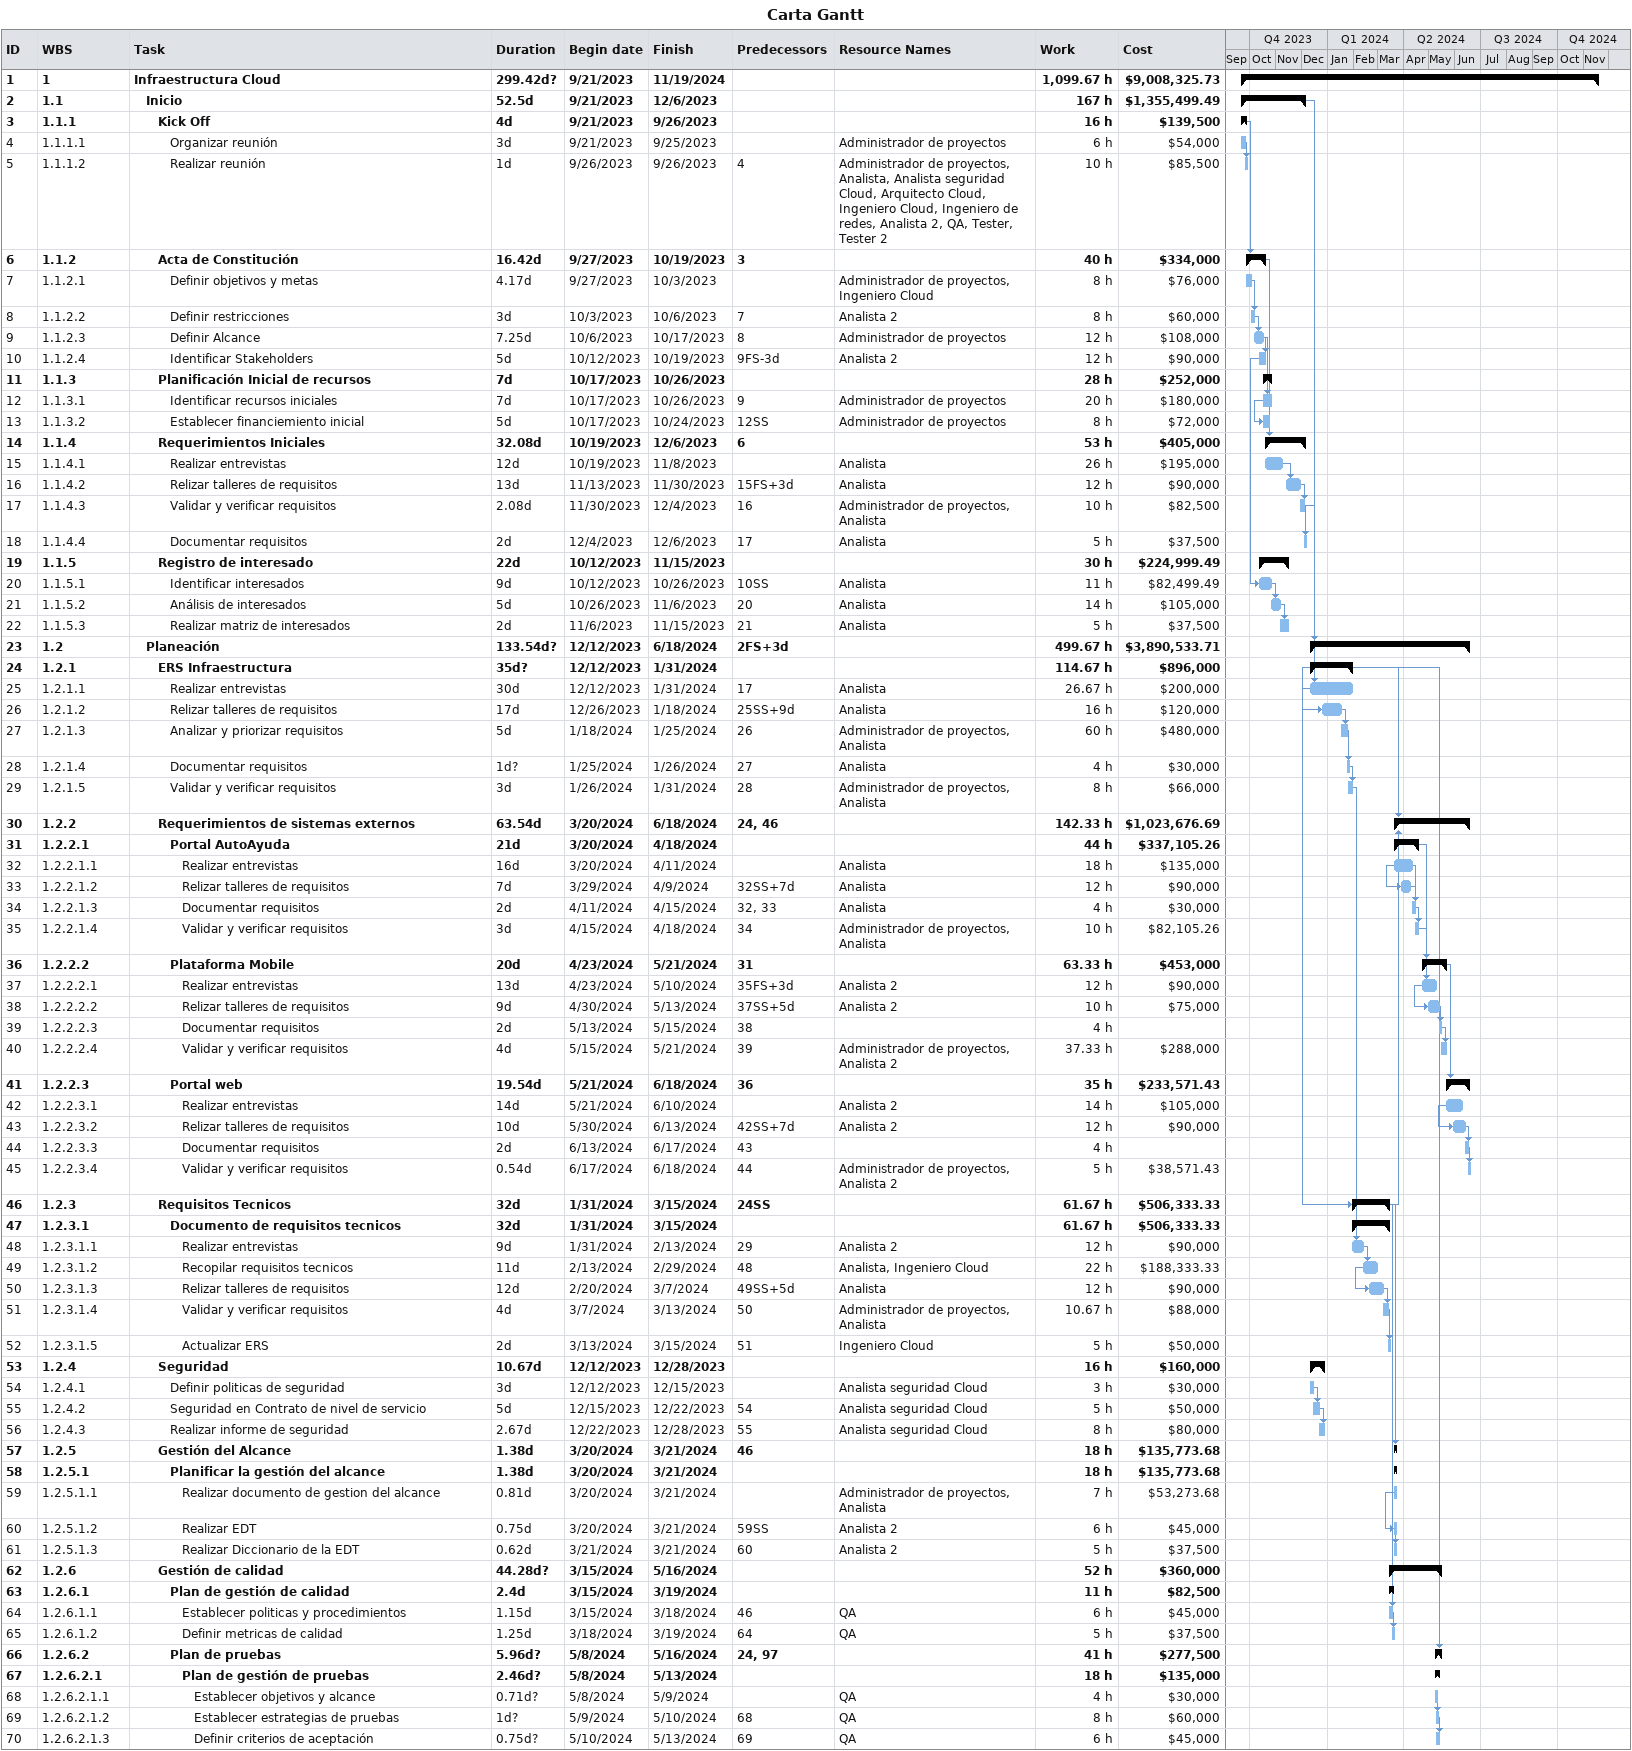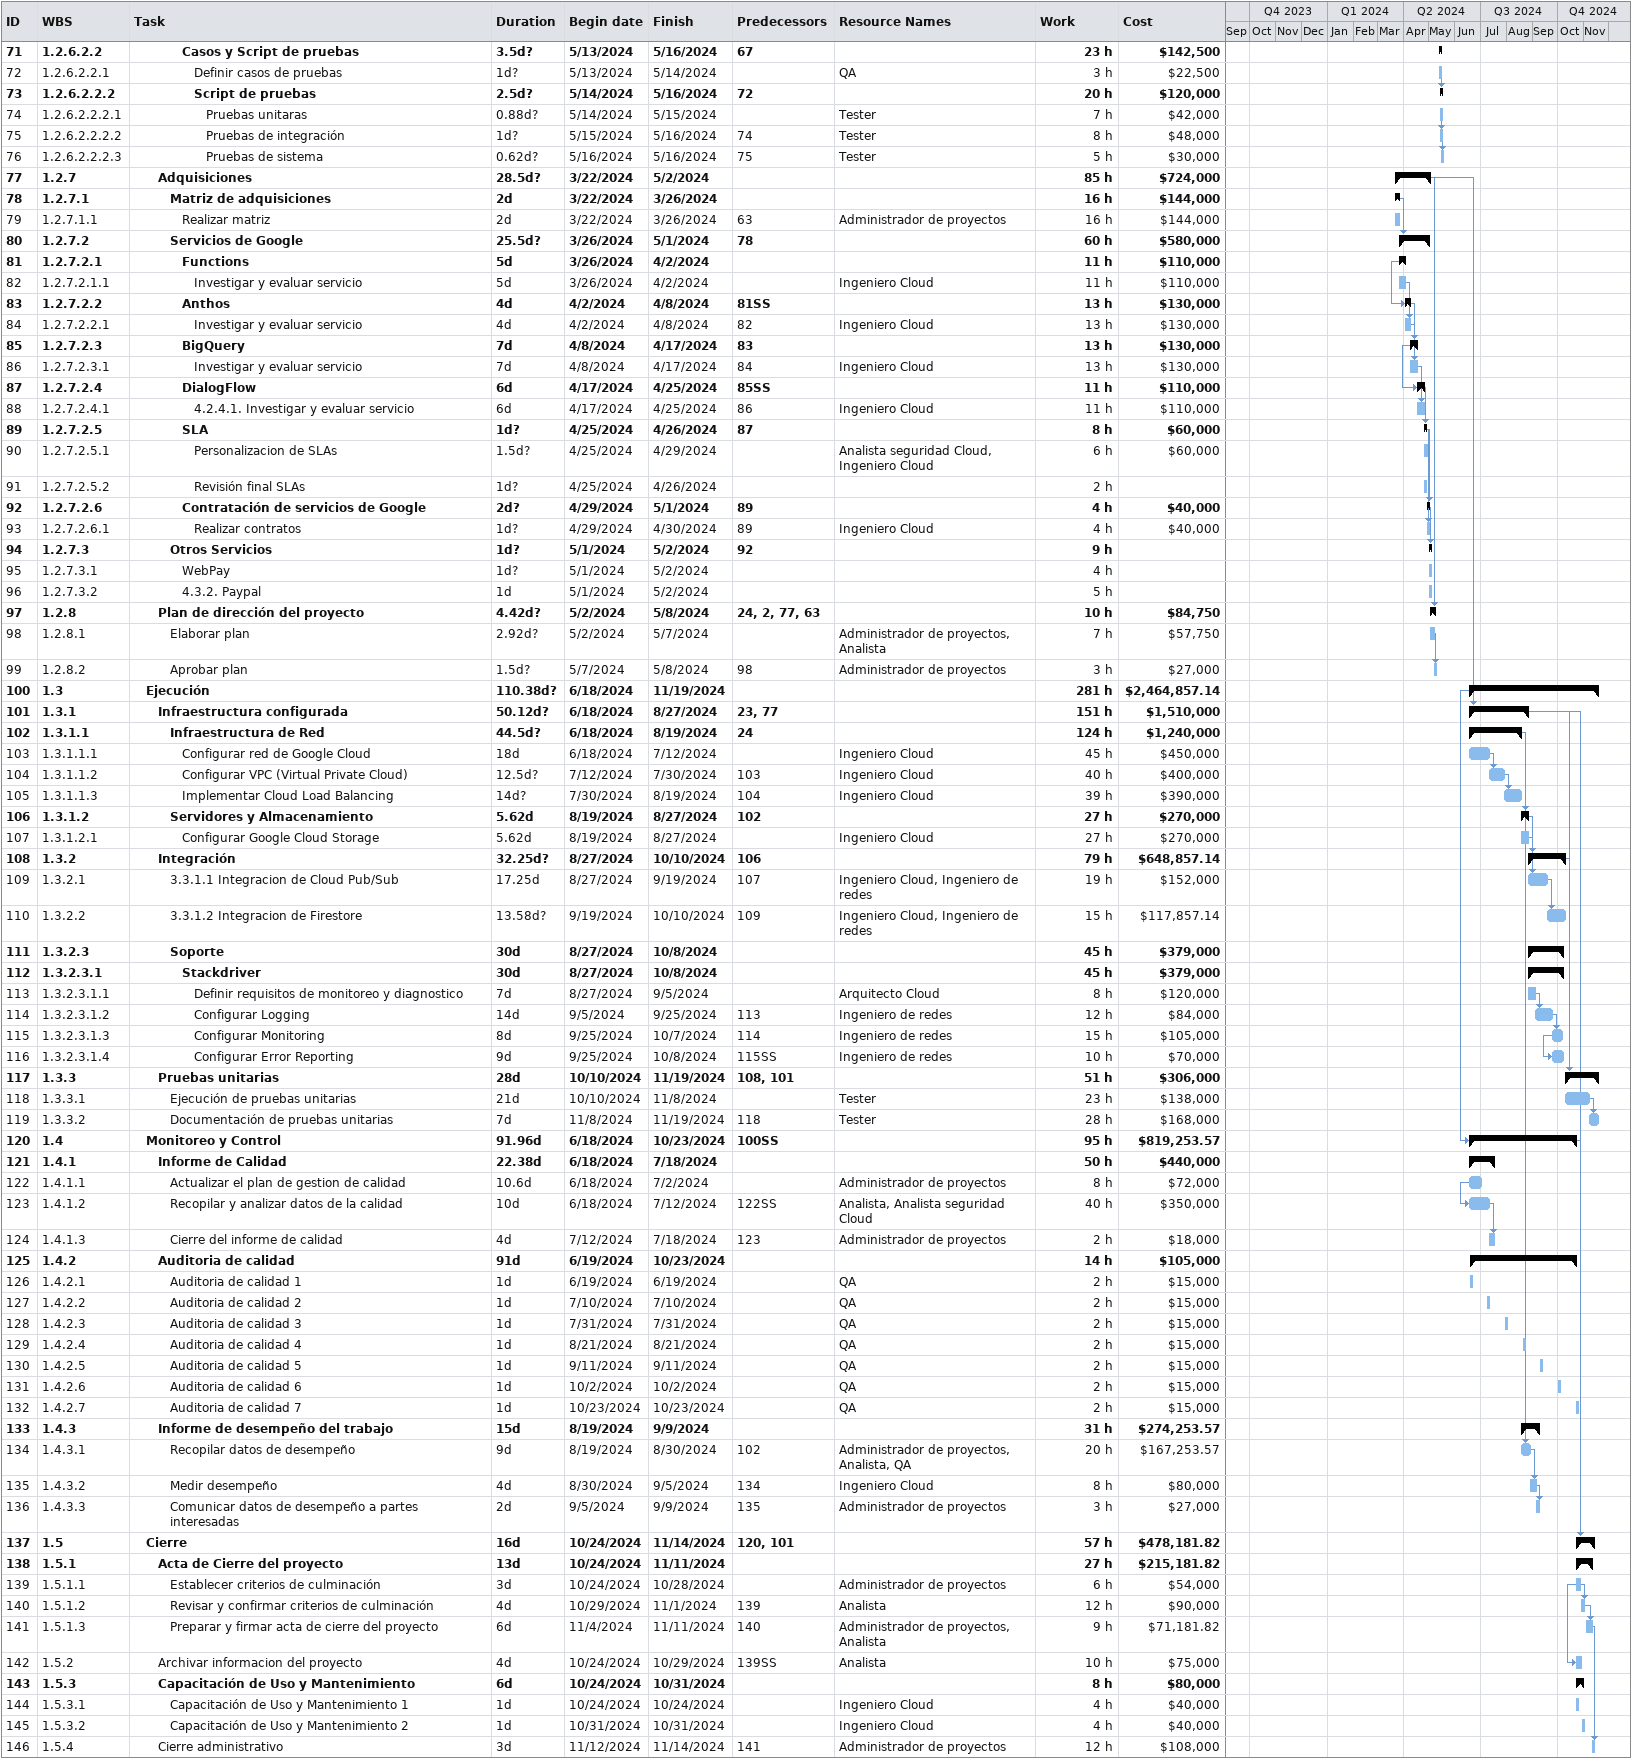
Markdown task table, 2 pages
Carta Gantt

| ID | WBS | Task | Duration | Start | Finish | Predecessors | Resources | Work (h) | Cost ($) |
|---|---|---|---|---|---|---|---|---|---|
| 1 | 1 | **Infraestructura Cloud** | 299.42d? | 2023-09-21 | 2024-11-19 |  |  | 1099.67 | 9008325.73 |
| 2 | 1.1 | **Inicio** | 52.5d | 2023-09-21 | 2023-12-06 |  |  | 167 | 1355499.49 |
| 3 | 1.1.1 | **Kick Off** | 4d | 2023-09-21 | 2023-09-26 |  |  | 16 | 139500 |
| 4 | 1.1.1.1 | Organizar reunión | 3d | 2023-09-21 | 2023-09-25 |  | Administrador de proyectos | 6 | 54000 |
| 5 | 1.1.1.2 | Realizar reunión | 1d | 2023-09-26 | 2023-09-26 | 4 | Administrador de proyectos, Analista, Analista seguridad Cloud, Arquitecto Cloud, Ingeniero Cloud, Ingeniero de redes, Analista 2, QA, Tester, Tester 2 | 10 | 85500 |
| 6 | 1.1.2 | **Acta de Constitución** | 16.42d | 2023-09-27 | 2023-10-19 | 3 |  | 40 | 334000 |
| 7 | 1.1.2.1 | Definir objetivos y metas | 4.17d | 2023-09-27 | 2023-10-03 |  | Administrador de proyectos, Ingeniero Cloud | 8 | 76000 |
| 8 | 1.1.2.2 | Definir restricciones | 3d | 2023-10-03 | 2023-10-06 | 7 | Analista 2 | 8 | 60000 |
| 9 | 1.1.2.3 | Definir Alcance | 7.25d | 2023-10-06 | 2023-10-17 | 8 | Administrador de proyectos | 12 | 108000 |
| 10 | 1.1.2.4 | Identificar Stakeholders | 5d | 2023-10-12 | 2023-10-19 | 9FS-3d | Analista 2 | 12 | 90000 |
| 11 | 1.1.3 | **Planificación Inicial de recursos** | 7d | 2023-10-17 | 2023-10-26 |  |  | 28 | 252000 |
| 12 | 1.1.3.1 | Identificar recursos iniciales | 7d | 2023-10-17 | 2023-10-26 | 9 | Administrador de proyectos | 20 | 180000 |
| 13 | 1.1.3.2 | Establecer financiemiento inicial | 5d | 2023-10-17 | 2023-10-24 | 12SS | Administrador de proyectos | 8 | 72000 |
| 14 | 1.1.4 | **Requerimientos Iniciales** | 32.08d | 2023-10-19 | 2023-12-06 | 6 |  | 53 | 405000 |
| 15 | 1.1.4.1 | Realizar entrevistas | 12d | 2023-10-19 | 2023-11-08 |  | Analista | 26 | 195000 |
| 16 | 1.1.4.2 | Relizar talleres de requisitos | 13d | 2023-11-13 | 2023-11-30 | 15FS+3d | Analista | 12 | 90000 |
| 17 | 1.1.4.3 | Validar y verificar requisitos | 2.08d | 2023-11-30 | 2023-12-04 | 16 | Administrador de proyectos, Analista | 10 | 82500 |
| 18 | 1.1.4.4 | Documentar requisitos | 2d | 2023-12-04 | 2023-12-06 | 17 | Analista | 5 | 37500 |
| 19 | 1.1.5 | **Registro de interesado** | 22d | 2023-10-12 | 2023-11-15 |  |  | 30 | 224999.49 |
| 20 | 1.1.5.1 | Identificar interesados | 9d | 2023-10-12 | 2023-10-26 | 10SS | Analista | 11 | 82499.49 |
| 21 | 1.1.5.2 | Análisis de interesados | 5d | 2023-10-26 | 2023-11-06 | 20 | Analista | 14 | 105000 |
| 22 | 1.1.5.3 | Realizar matriz de interesados | 2d | 2023-11-06 | 2023-11-15 | 21 | Analista | 5 | 37500 |
| 23 | 1.2 | **Planeación** | 133.54d? | 2023-12-12 | 2024-06-18 | 2FS+3d |  | 499.67 | 3890533.71 |
| 24 | 1.2.1 | **ERS Infraestructura** | 35d? | 2023-12-12 | 2024-01-31 |  |  | 114.67 | 896000 |
| 25 | 1.2.1.1 | Realizar entrevistas | 30d | 2023-12-12 | 2024-01-31 | 17 | Analista | 26.67 | 200000 |
| 26 | 1.2.1.2 | Relizar talleres de requisitos | 17d | 2023-12-26 | 2024-01-18 | 25SS+9d | Analista | 16 | 120000 |
| 27 | 1.2.1.3 | Analizar y priorizar requisitos | 5d | 2024-01-18 | 2024-01-25 | 26 | Administrador de proyectos, Analista | 60 | 480000 |
| 28 | 1.2.1.4 | Documentar requisitos | 1d? | 2024-01-25 | 2024-01-26 | 27 | Analista | 4 | 30000 |
| 29 | 1.2.1.5 | Validar y verificar requisitos | 3d | 2024-01-26 | 2024-01-31 | 28 | Administrador de proyectos, Analista | 8 | 66000 |
| 30 | 1.2.2 | **Requerimientos de sistemas externos** | 63.54d | 2024-03-20 | 2024-06-18 | 24, 46 |  | 142.33 | 1023676.69 |
| 31 | 1.2.2.1 | **Portal AutoAyuda** | 21d | 2024-03-20 | 2024-04-18 |  |  | 44 | 337105.26 |
| 32 | 1.2.2.1.1 | Realizar entrevistas | 16d | 2024-03-20 | 2024-04-11 |  | Analista | 18 | 135000 |
| 33 | 1.2.2.1.2 | Relizar talleres de requisitos | 7d | 2024-03-29 | 2024-04-09 | 32SS+7d | Analista | 12 | 90000 |
| 34 | 1.2.2.1.3 | Documentar requisitos | 2d | 2024-04-11 | 2024-04-15 | 32, 33 | Analista | 4 | 30000 |
| 35 | 1.2.2.1.4 | Validar y verificar requisitos | 3d | 2024-04-15 | 2024-04-18 | 34 | Administrador de proyectos, Analista | 10 | 82105.26 |
| 36 | 1.2.2.2 | **Plataforma Mobile** | 20d | 2024-04-23 | 2024-05-21 | 31 |  | 63.33 | 453000 |
| 37 | 1.2.2.2.1 | Realizar entrevistas | 13d | 2024-04-23 | 2024-05-10 | 35FS+3d | Analista 2 | 12 | 90000 |
| 38 | 1.2.2.2.2 | Relizar talleres de requisitos | 9d | 2024-04-30 | 2024-05-13 | 37SS+5d | Analista 2 | 10 | 75000 |
| 39 | 1.2.2.2.3 | Documentar requisitos | 2d | 2024-05-13 | 2024-05-15 | 38 |  | 4 |  |
| 40 | 1.2.2.2.4 | Validar y verificar requisitos | 4d | 2024-05-15 | 2024-05-21 | 39 | Administrador de proyectos, Analista 2 | 37.33 | 288000 |
| 41 | 1.2.2.3 | **Portal web** | 19.54d | 2024-05-21 | 2024-06-18 | 36 |  | 35 | 233571.43 |
| 42 | 1.2.2.3.1 | Realizar entrevistas | 14d | 2024-05-21 | 2024-06-10 |  | Analista 2 | 14 | 105000 |
| 43 | 1.2.2.3.2 | Relizar talleres de requisitos | 10d | 2024-05-30 | 2024-06-13 | 42SS+7d | Analista 2 | 12 | 90000 |
| 44 | 1.2.2.3.3 | Documentar requisitos | 2d | 2024-06-13 | 2024-06-17 | 43 |  | 4 |  |
| 45 | 1.2.2.3.4 | Validar y verificar requisitos | 0.54d | 2024-06-17 | 2024-06-18 | 44 | Administrador de proyectos, Analista 2 | 5 | 38571.43 |
| 46 | 1.2.3 | **Requisitos Tecnicos** | 32d | 2024-01-31 | 2024-03-15 | 24SS |  | 61.67 | 506333.33 |
| 47 | 1.2.3.1 | **Documento de requisitos tecnicos** | 32d | 2024-01-31 | 2024-03-15 |  |  | 61.67 | 506333.33 |
| 48 | 1.2.3.1.1 | Realizar entrevistas | 9d | 2024-01-31 | 2024-02-13 | 29 | Analista 2 | 12 | 90000 |
| 49 | 1.2.3.1.2 | Recopilar requisitos tecnicos | 11d | 2024-02-13 | 2024-02-29 | 48 | Analista, Ingeniero Cloud | 22 | 188333.33 |
| 50 | 1.2.3.1.3 | Relizar talleres de requisitos | 12d | 2024-02-20 | 2024-03-07 | 49SS+5d | Analista | 12 | 90000 |
| 51 | 1.2.3.1.4 | Validar y verificar requisitos | 4d | 2024-03-07 | 2024-03-13 | 50 | Administrador de proyectos, Analista | 10.67 | 88000 |
| 52 | 1.2.3.1.5 | Actualizar ERS | 2d | 2024-03-13 | 2024-03-15 | 51 | Ingeniero Cloud | 5 | 50000 |
| 53 | 1.2.4 | **Seguridad** | 10.67d | 2023-12-12 | 2023-12-28 |  |  | 16 | 160000 |
| 54 | 1.2.4.1 | Definir politicas de seguridad | 3d | 2023-12-12 | 2023-12-15 |  | Analista seguridad Cloud | 3 | 30000 |
| 55 | 1.2.4.2 | Seguridad en Contrato de nivel de servicio | 5d | 2023-12-15 | 2023-12-22 | 54 | Analista seguridad Cloud | 5 | 50000 |
| 56 | 1.2.4.3 | Realizar informe de seguridad | 2.67d | 2023-12-22 | 2023-12-28 | 55 | Analista seguridad Cloud | 8 | 80000 |
| 57 | 1.2.5 | **Gestión del Alcance** | 1.38d | 2024-03-20 | 2024-03-21 | 46 |  | 18 | 135773.68 |
| 58 | 1.2.5.1 | **Planificar la gestión del alcance** | 1.38d | 2024-03-20 | 2024-03-21 |  |  | 18 | 135773.68 |
| 59 | 1.2.5.1.1 | Realizar documento de gestion del alcance | 0.81d | 2024-03-20 | 2024-03-21 |  | Administrador de proyectos, Analista | 7 | 53273.68 |
| 60 | 1.2.5.1.2 | Realizar EDT | 0.75d | 2024-03-20 | 2024-03-21 | 59SS | Analista 2 | 6 | 45000 |
| 61 | 1.2.5.1.3 | Realizar Diccionario de la EDT | 0.62d | 2024-03-21 | 2024-03-21 | 60 | Analista 2 | 5 | 37500 |
| 62 | 1.2.6 | **Gestión de calidad** | 44.28d? | 2024-03-15 | 2024-05-16 |  |  | 52 | 360000 |
| 63 | 1.2.6.1 | **Plan de gestión de calidad** | 2.4d | 2024-03-15 | 2024-03-19 |  |  | 11 | 82500 |
| 64 | 1.2.6.1.1 | Establecer politicas y procedimientos | 1.15d | 2024-03-15 | 2024-03-18 | 46 | QA | 6 | 45000 |
| 65 | 1.2.6.1.2 | Definir metricas de calidad | 1.25d | 2024-03-18 | 2024-03-19 | 64 | QA | 5 | 37500 |
| 66 | 1.2.6.2 | **Plan de pruebas** | 5.96d? | 2024-05-08 | 2024-05-16 | 24, 97 |  | 41 | 277500 |
| 67 | 1.2.6.2.1 | **Plan de gestión de pruebas** | 2.46d? | 2024-05-08 | 2024-05-13 |  |  | 18 | 135000 |
| 68 | 1.2.6.2.1.1 | Establecer objetivos y alcance | 0.71d? | 2024-05-08 | 2024-05-09 |  | QA | 4 | 30000 |
| 69 | 1.2.6.2.1.2 | Establecer estrategias de pruebas | 1d? | 2024-05-09 | 2024-05-10 | 68 | QA | 8 | 60000 |
| 70 | 1.2.6.2.1.3 | Definir criterios de aceptación | 0.75d? | 2024-05-10 | 2024-05-13 | 69 | QA | 6 | 45000 |
| 71 | 1.2.6.2.2 | **Casos y Script de pruebas** | 3.5d? | 2024-05-13 | 2024-05-16 | 67 |  | 23 | 142500 |
| 72 | 1.2.6.2.2.1 | Definir casos de pruebas | 1d? | 2024-05-13 | 2024-05-14 |  | QA | 3 | 22500 |
| 73 | 1.2.6.2.2.2 | **Script de pruebas** | 2.5d? | 2024-05-14 | 2024-05-16 | 72 |  | 20 | 120000 |
| 74 | 1.2.6.2.2.2.1 | Pruebas unitaras | 0.88d? | 2024-05-14 | 2024-05-15 |  | Tester | 7 | 42000 |
| 75 | 1.2.6.2.2.2.2 | Pruebas de integración | 1d? | 2024-05-15 | 2024-05-16 | 74 | Tester | 8 | 48000 |
| 76 | 1.2.6.2.2.2.3 | Pruebas de sistema | 0.62d? | 2024-05-16 | 2024-05-16 | 75 | Tester | 5 | 30000 |
| 77 | 1.2.7 | **Adquisiciones** | 28.5d? | 2024-03-22 | 2024-05-02 |  |  | 85 | 724000 |
| 78 | 1.2.7.1 | **Matriz de adquisiciones** | 2d | 2024-03-22 | 2024-03-26 |  |  | 16 | 144000 |
| 79 | 1.2.7.1.1 | Realizar matriz | 2d | 2024-03-22 | 2024-03-26 | 63 | Administrador de proyectos | 16 | 144000 |
| 80 | 1.2.7.2 | **Servicios de Google** | 25.5d? | 2024-03-26 | 2024-05-01 | 78 |  | 60 | 580000 |
| 81 | 1.2.7.2.1 | **Functions** | 5d | 2024-03-26 | 2024-04-02 |  |  | 11 | 110000 |
| 82 | 1.2.7.2.1.1 | Investigar y evaluar servicio | 5d | 2024-03-26 | 2024-04-02 |  | Ingeniero Cloud | 11 | 110000 |
| 83 | 1.2.7.2.2 | **Anthos** | 4d | 2024-04-02 | 2024-04-08 | 81SS |  | 13 | 130000 |
| 84 | 1.2.7.2.2.1 | Investigar y evaluar servicio | 4d | 2024-04-02 | 2024-04-08 | 82 | Ingeniero Cloud | 13 | 130000 |
| 85 | 1.2.7.2.3 | **BigQuery** | 7d | 2024-04-08 | 2024-04-17 | 83 |  | 13 | 130000 |
| 86 | 1.2.7.2.3.1 | Investigar y evaluar servicio | 7d | 2024-04-08 | 2024-04-17 | 84 | Ingeniero Cloud | 13 | 130000 |
| 87 | 1.2.7.2.4 | **DialogFlow** | 6d | 2024-04-17 | 2024-04-25 | 85SS |  | 11 | 110000 |
| 88 | 1.2.7.2.4.1 | 4.2.4.1. Investigar y evaluar servicio | 6d | 2024-04-17 | 2024-04-25 | 86 | Ingeniero Cloud | 11 | 110000 |
| 89 | 1.2.7.2.5 | **SLA** | 1d? | 2024-04-25 | 2024-04-26 | 87 |  | 8 | 60000 |
| 90 | 1.2.7.2.5.1 | Personalizacion de SLAs | 1.5d? | 2024-04-25 | 2024-04-29 |  | Analista seguridad Cloud, Ingeniero Cloud | 6 | 60000 |
| 91 | 1.2.7.2.5.2 | Revisión final SLAs | 1d? | 2024-04-25 | 2024-04-26 |  |  | 2 |  |
| 92 | 1.2.7.2.6 | **Contratación de servicios de Google** | 2d? | 2024-04-29 | 2024-05-01 | 89 |  | 4 | 40000 |
| 93 | 1.2.7.2.6.1 | Realizar contratos | 1d? | 2024-04-29 | 2024-04-30 | 89 | Ingeniero Cloud | 4 | 40000 |
| 94 | 1.2.7.3 | **Otros Servicios** | 1d? | 2024-05-01 | 2024-05-02 | 92 |  | 9 |  |
| 95 | 1.2.7.3.1 | WebPay | 1d? | 2024-05-01 | 2024-05-02 |  |  | 4 |  |
| 96 | 1.2.7.3.2 | 4.3.2. Paypal | 1d | 2024-05-01 | 2024-05-02 |  |  | 5 |  |
| 97 | 1.2.8 | **Plan de dirección del proyecto** | 4.42d? | 2024-05-02 | 2024-05-08 | 24, 2, 77, 63 |  | 10 | 84750 |
| 98 | 1.2.8.1 | Elaborar plan | 2.92d? | 2024-05-02 | 2024-05-07 |  | Administrador de proyectos, Analista | 7 | 57750 |
| 99 | 1.2.8.2 | Aprobar plan | 1.5d? | 2024-05-07 | 2024-05-08 | 98 | Administrador de proyectos | 3 | 27000 |
| 100 | 1.3 | **Ejecución** | 110.38d? | 2024-06-18 | 2024-11-19 |  |  | 281 | 2464857.14 |
| 101 | 1.3.1 | **Infraestructura configurada** | 50.12d? | 2024-06-18 | 2024-08-27 | 23, 77 |  | 151 | 1510000 |
| 102 | 1.3.1.1 | **Infraestructura de Red** | 44.5d? | 2024-06-18 | 2024-08-19 | 24 |  | 124 | 1240000 |
| 103 | 1.3.1.1.1 | Configurar red de Google Cloud | 18d | 2024-06-18 | 2024-07-12 |  | Ingeniero Cloud | 45 | 450000 |
| 104 | 1.3.1.1.2 | Configurar VPC (Virtual Private Cloud) | 12.5d? | 2024-07-12 | 2024-07-30 | 103 | Ingeniero Cloud | 40 | 400000 |
| 105 | 1.3.1.1.3 | Implementar Cloud Load Balancing | 14d? | 2024-07-30 | 2024-08-19 | 104 | Ingeniero Cloud | 39 | 390000 |
| 106 | 1.3.1.2 | **Servidores y Almacenamiento** | 5.62d | 2024-08-19 | 2024-08-27 | 102 |  | 27 | 270000 |
| 107 | 1.3.1.2.1 | Configurar Google Cloud Storage | 5.62d | 2024-08-19 | 2024-08-27 |  | Ingeniero Cloud | 27 | 270000 |
| 108 | 1.3.2 | **Integración** | 32.25d? | 2024-08-27 | 2024-10-10 | 106 |  | 79 | 648857.14 |
| 109 | 1.3.2.1 | 3.3.1.1 Integracion de Cloud Pub/Sub | 17.25d | 2024-08-27 | 2024-09-19 | 107 | Ingeniero Cloud, Ingeniero de redes | 19 | 152000 |
| 110 | 1.3.2.2 | 3.3.1.2 Integracion de Firestore | 13.58d? | 2024-09-19 | 2024-10-10 | 109 | Ingeniero Cloud, Ingeniero de redes | 15 | 117857.14 |
| 111 | 1.3.2.3 | **Soporte** | 30d | 2024-08-27 | 2024-10-08 |  |  | 45 | 379000 |
| 112 | 1.3.2.3.1 | **Stackdriver** | 30d | 2024-08-27 | 2024-10-08 |  |  | 45 | 379000 |
| 113 | 1.3.2.3.1.1 | Definir requisitos de monitoreo y diagnostico | 7d | 2024-08-27 | 2024-09-05 |  | Arquitecto Cloud | 8 | 120000 |
| 114 | 1.3.2.3.1.2 | Configurar Logging | 14d | 2024-09-05 | 2024-09-25 | 113 | Ingeniero de redes | 12 | 84000 |
| 115 | 1.3.2.3.1.3 | Configurar Monitoring | 8d | 2024-09-25 | 2024-10-07 | 114 | Ingeniero de redes | 15 | 105000 |
| 116 | 1.3.2.3.1.4 | Configurar Error Reporting | 9d | 2024-09-25 | 2024-10-08 | 115SS | Ingeniero de redes | 10 | 70000 |
| 117 | 1.3.3 | **Pruebas unitarias** | 28d | 2024-10-10 | 2024-11-19 | 108, 101 |  | 51 | 306000 |
| 118 | 1.3.3.1 | Ejecución de pruebas unitarias | 21d | 2024-10-10 | 2024-11-08 |  | Tester | 23 | 138000 |
| 119 | 1.3.3.2 | Documentación de pruebas unitarias | 7d | 2024-11-08 | 2024-11-19 | 118 | Tester | 28 | 168000 |
| 120 | 1.4 | **Monitoreo y Control** | 91.96d | 2024-06-18 | 2024-10-23 | 100SS |  | 95 | 819253.57 |
| 121 | 1.4.1 | **Informe de Calidad** | 22.38d | 2024-06-18 | 2024-07-18 |  |  | 50 | 440000 |
| 122 | 1.4.1.1 | Actualizar el plan de gestion de calidad | 10.6d | 2024-06-18 | 2024-07-02 |  | Administrador de proyectos | 8 | 72000 |
| 123 | 1.4.1.2 | Recopilar y analizar datos de la calidad | 10d | 2024-06-18 | 2024-07-12 | 122SS | Analista, Analista seguridad Cloud | 40 | 350000 |
| 124 | 1.4.1.3 | Cierre del informe de calidad | 4d | 2024-07-12 | 2024-07-18 | 123 | Administrador de proyectos | 2 | 18000 |
| 125 | 1.4.2 | **Auditoria de calidad** | 91d | 2024-06-19 | 2024-10-23 |  |  | 14 | 105000 |
| 126 | 1.4.2.1 | Auditoria de calidad 1 | 1d | 2024-06-19 | 2024-06-19 |  | QA | 2 | 15000 |
| 127 | 1.4.2.2 | Auditoria de calidad 2 | 1d | 2024-07-10 | 2024-07-10 |  | QA | 2 | 15000 |
| 128 | 1.4.2.3 | Auditoria de calidad 3 | 1d | 2024-07-31 | 2024-07-31 |  | QA | 2 | 15000 |
| 129 | 1.4.2.4 | Auditoria de calidad 4 | 1d | 2024-08-21 | 2024-08-21 |  | QA | 2 | 15000 |
| 130 | 1.4.2.5 | Auditoria de calidad 5 | 1d | 2024-09-11 | 2024-09-11 |  | QA | 2 | 15000 |
| 131 | 1.4.2.6 | Auditoria de calidad 6 | 1d | 2024-10-02 | 2024-10-02 |  | QA | 2 | 15000 |
| 132 | 1.4.2.7 | Auditoria de calidad 7 | 1d | 2024-10-23 | 2024-10-23 |  | QA | 2 | 15000 |
| 133 | 1.4.3 | **Informe de desempeño del trabajo** | 15d | 2024-08-19 | 2024-09-09 |  |  | 31 | 274253.57 |
| 134 | 1.4.3.1 | Recopilar datos de desempeño | 9d | 2024-08-19 | 2024-08-30 | 102 | Administrador de proyectos, Analista, QA | 20 | 167253.57 |
| 135 | 1.4.3.2 | Medir desempeño | 4d | 2024-08-30 | 2024-09-05 | 134 | Ingeniero Cloud | 8 | 80000 |
| 136 | 1.4.3.3 | Comunicar datos de desempeño a partes interesadas | 2d | 2024-09-05 | 2024-09-09 | 135 | Administrador de proyectos | 3 | 27000 |
| 137 | 1.5 | **Cierre** | 16d | 2024-10-24 | 2024-11-14 | 120, 101 |  | 57 | 478181.82 |
| 138 | 1.5.1 | **Acta de Cierre del proyecto** | 13d | 2024-10-24 | 2024-11-11 |  |  | 27 | 215181.82 |
| 139 | 1.5.1.1 | Establecer criterios de culminación | 3d | 2024-10-24 | 2024-10-28 |  | Administrador de proyectos | 6 | 54000 |
| 140 | 1.5.1.2 | Revisar y confirmar criterios de culminación | 4d | 2024-10-29 | 2024-11-01 | 139 | Analista | 12 | 90000 |
| 141 | 1.5.1.3 | Preparar y firmar acta de cierre del proyecto | 6d | 2024-11-04 | 2024-11-11 | 140 | Administrador de proyectos, Analista | 9 | 71181.82 |
| 142 | 1.5.2 | Archivar informacion del proyecto | 4d | 2024-10-24 | 2024-10-29 | 139SS | Analista | 10 | 75000 |
| 143 | 1.5.3 | **Capacitación de Uso y Mantenimiento** | 6d | 2024-10-24 | 2024-10-31 |  |  | 8 | 80000 |
| 144 | 1.5.3.1 | Capacitación de Uso y Mantenimiento 1 | 1d | 2024-10-24 | 2024-10-24 |  | Ingeniero Cloud | 4 | 40000 |
| 145 | 1.5.3.2 | Capacitación de Uso y Mantenimiento 2 | 1d | 2024-10-31 | 2024-10-31 |  | Ingeniero Cloud | 4 | 40000 |
| 146 | 1.5.4 | Cierre administrativo | 3d | 2024-11-12 | 2024-11-14 | 141 | Administrador de proyectos | 12 | 108000 |
